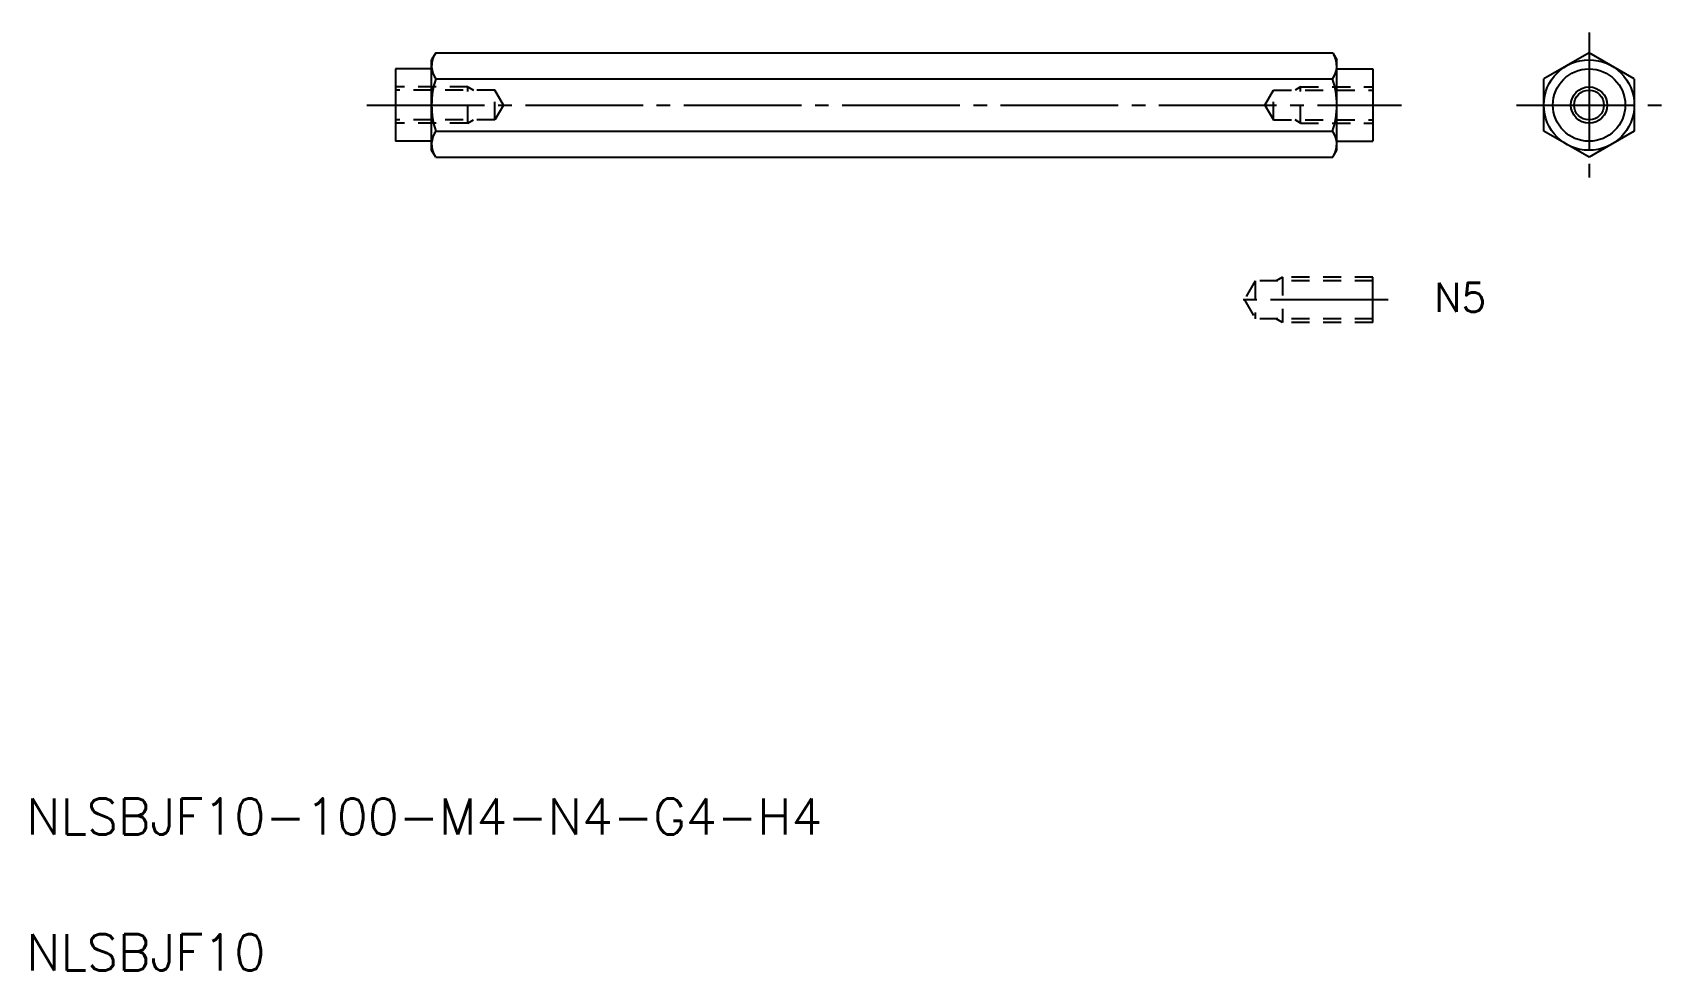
# Model space of a CAD drawing. Extents: x 11 to 191, y 10 to 114.
import ezdxf

# ---------------------------------------------------------------- set-up
doc = ezdxf.new("R2010")
doc.units = 0
doc.linetypes.add('CENTER', pattern=[17.5, 13, -1.5, 1.5, -1.5])
doc.linetypes.add('DASHED', pattern=[3.5, 2, -1.5])
doc.layers.get('0').update_dxf_attribs({"linetype": 'CONTINUOUS'})
doc.layers.add('CENTER', color=1, linetype='CENTER')
doc.styles.get("Standard").update_dxf_attribs({"font": 'txt', "height": 3.2, "bigfont": 'BIGFONT'})

msp = doc.modelspace()

# ---------------------------------------------------------------- linework, layer by layer
at = {"color": 7, "linetype": 'CONTINUOUS'}
for p, q in [((55.22, 111.38), (54.77, 110.6)), ((54.77, 100.6), (54.77, 110.6)), ((55.22, 111.38), (154.32, 111.38)), ((154.77, 100.6), (154.77, 110.6)), ((182.64, 111.38), (177.64, 108.49)), ((187.64, 108.49), (182.64, 111.38)), ((54.77, 109.6), (50.77, 109.6)), ((50.77, 109.6), (50.77, 101.6)), ((55.23, 108.49), (154.31, 108.49)), ((154.77, 109.6), (158.77, 109.6)), ((158.77, 109.6), (158.77, 101.6)), ((177.64, 102.72), (177.64, 108.49)), ((187.64, 108.49), (187.64, 102.72)), ((55.23, 102.72), (154.31, 102.72)), ((182.64, 99.83), (177.64, 102.72)), ((187.64, 102.72), (182.64, 99.83)), ((54.77, 101.6), (50.77, 101.6)), ((154.77, 101.6), (158.77, 101.6)), ((55.22, 99.83), (54.77, 100.6)), ((55.22, 99.83), (154.32, 99.83)), ((154.32, 99.83), (154.77, 100.6)), ((158.77, 81.57), (158.77, 86.57))]:
    msp.add_line(p, q, dxfattribs=at)
at = {"linetype": 'CONTINUOUS'}
msp.add_line((154.32, 111.38), (154.77, 110.6), dxfattribs=at)
at = {"color": 3, "linetype": 'DASHED'}
for p, q in [((58.77, 107.6), (50.77, 107.6)), ((61.77, 107.25), (50.77, 107.25)), ((58.77, 103.6), (58.77, 107.6)), ((61.77, 103.95), (61.77, 107.25)), ((62.72, 105.6), (61.77, 107.25)), ((146.82, 105.6), (147.77, 107.25)), ((147.77, 107.25), (158.77, 107.25)), ((147.77, 103.95), (147.77, 107.25)), ((150.77, 107.6), (158.77, 107.6)), ((150.77, 103.6), (150.77, 107.6)), ((62.72, 105.6), (61.77, 103.95)), ((146.82, 105.6), (147.77, 103.95)), ((61.77, 103.95), (50.77, 103.95)), ((58.77, 103.6), (50.77, 103.6)), ((147.77, 103.95), (158.77, 103.95)), ((150.77, 103.6), (158.77, 103.6)), ((148.77, 86.57), (148.08, 86.17)), ((158.77, 86.57), (148.77, 86.57)), ((148.77, 86.57), (148.77, 81.57)), ((145.77, 86.17), (144.56, 84.07)), ((158.77, 86.17), (145.77, 86.17)), ((145.77, 86.17), (145.77, 81.97)), ((144.56, 84.07), (145.77, 81.97)), ((158.77, 81.97), (145.77, 81.97)), ((148.77, 81.57), (148.08, 81.97)), ((158.77, 81.57), (148.77, 81.57))]:
    msp.add_line(p, q, dxfattribs=at)
at = {"color": 3}
for p, q in [((58.77, 107.6), (59.38, 107.25)), ((150.77, 107.6), (150.16, 107.25)), ((58.77, 103.6), (59.38, 103.95)), ((150.77, 103.6), (150.16, 103.95))]:
    msp.add_line(p, q, dxfattribs=at)
for p, q in [((153.77, 81.57), (153.77, 81.57)), ((156.27, 81.57), (156.27, 81.57))]:
    msp.add_line(p, q)
at = {"color": 7, "linetype": 'CONTINUOUS'}
for radius in [5, 4, 1.65]:
    msp.add_circle((182.64, 105.6), radius, dxfattribs=at)
at = {"color": 3, "linetype": 'CONTINUOUS'}
msp.add_circle((182.64, 105.6), 2, dxfattribs=at)
at = {"color": 7, "linetype": 'CONTINUOUS'}
for centre, radius, start, end in [((57.27, 109.93), 2.5, 150, 215.2644), ((152.27, 109.93), 2.5, 324.7356, 30), ((64.08, 105.6), 9.31, 161.9403, 198.0597), ((145.46, 105.6), 9.31, 341.9403, 18.0597), ((57.27, 101.27), 2.5, 144.7356, 210), ((152.27, 101.27), 2.5, 330, 35.2644)]:
    msp.add_arc(centre, radius, start, end, dxfattribs=at)
at = {"layer": 'CENTER', "color": 1, "linetype": 'CENTER'}
for p, q in [((182.64, 113.6), (182.64, 97.6)), ((47.63, 105.6), (161.92, 105.6)), ((174.64, 105.6), (190.64, 105.6)), ((160.44, 84.07), (143.1, 84.07))]:
    msp.add_line(p, q, dxfattribs=at)

# ---------------------------------------------------------------- texts
at = {"color": 7, "linetype": 'CONTINUOUS'}
for s, height, p in [('N5', 3.2, (165.53, 82.75)), ('NLSBJF10-100-M4-N4-G4-H4', 4, (10, 25)), ('NLSBJF10', 4, (10, 10))]:
    msp.add_text(s, height=height, dxfattribs=at).set_placement(p)

doc.saveas('drawing.dxf')
